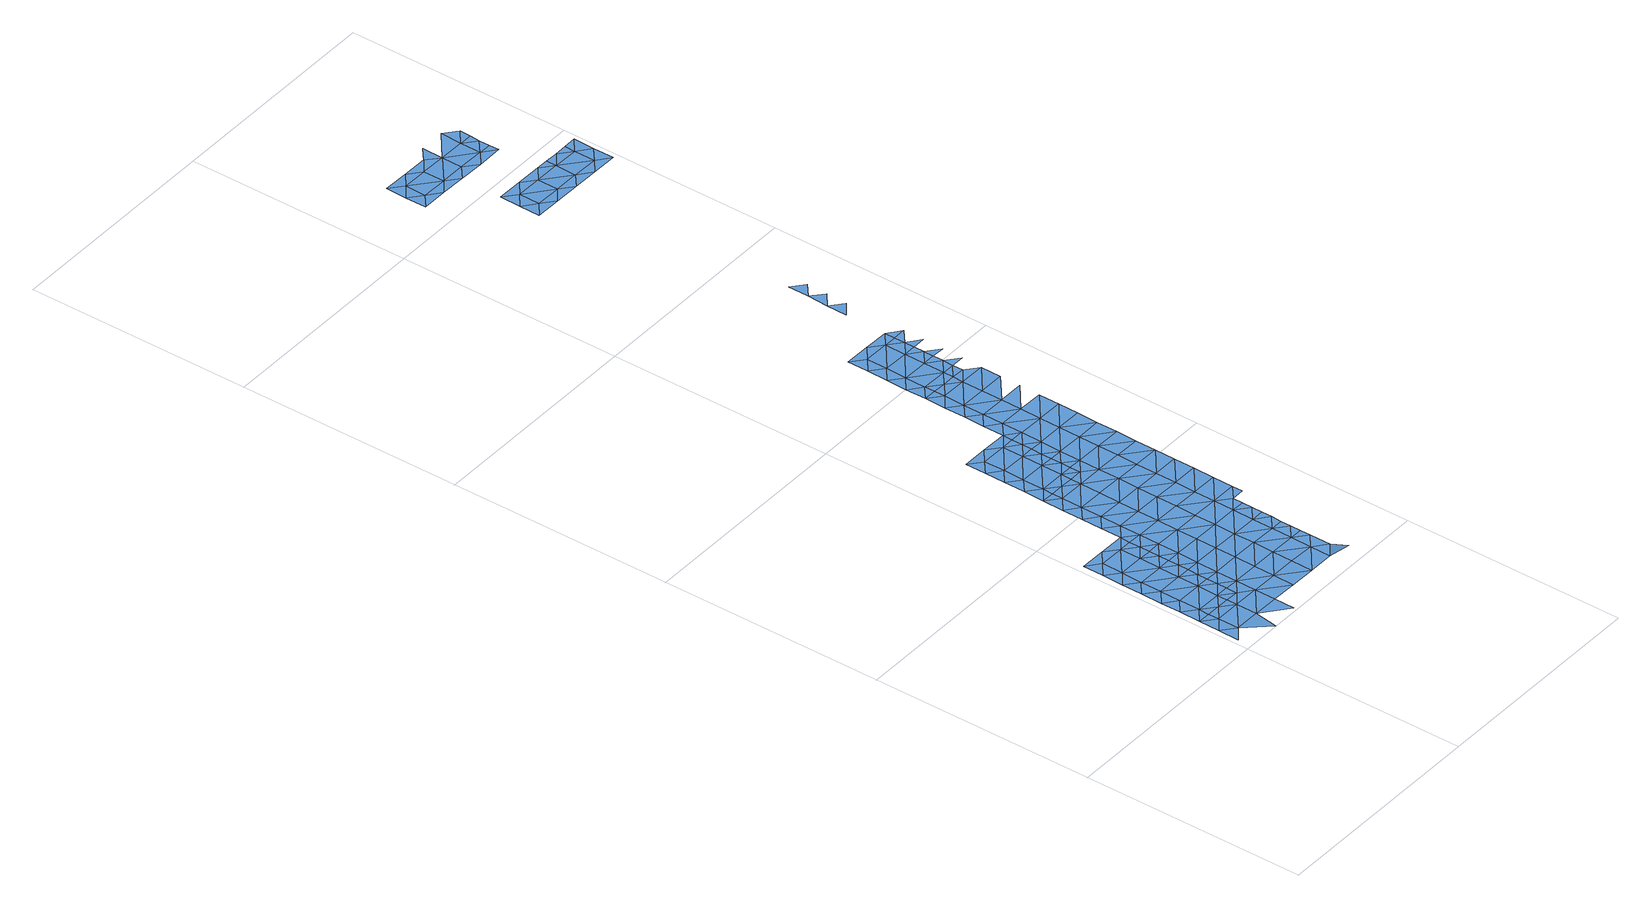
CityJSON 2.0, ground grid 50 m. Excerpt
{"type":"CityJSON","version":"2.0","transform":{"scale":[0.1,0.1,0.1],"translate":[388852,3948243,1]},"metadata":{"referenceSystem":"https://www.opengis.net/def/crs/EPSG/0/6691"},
"CityObjects":{
"waterbody1":{"type":"WaterBody","attributes":{"name":"10","class":"1140","function":"1","WaterBodyRiverFloodingRiskAttribute.description":"1","WaterBodyRiverFloodingRiskAttribute.rank":"3","WaterBodyRiverFloodingRiskAttribute.adminType":"2","WaterBodyRiverFloodingRiskAttribute.scale":"L2"},"geometry":[{"type":"MultiSurface","lod":"1","boundaries":[[[0,1,2]],[[0,3,4]],[[3,0,2]],[[5,4,3]],[[2,6,3]],[[5,3,7]],[[6,7,3]],[[2,8,9]],[[6,2,9]],[[10,7,6]],[[9,11,6]],[[6,12,10]],[[13,11,9]],[[9,14,13]],[[6,11,12]],[[15,16,17]],[[17,12,15]],[[12,11,15]],[[13,18,11]],[[19,20,21]],[[19,16,20]],[[16,15,20]],[[11,22,15]],[[23,24,25]],[[18,22,11]],[[25,21,23]],[[21,20,23]],[[23,26,24]],[[26,27,28]],[[28,24,26]],[[15,22,29]],[[20,15,30]],[[31,27,26]],[[32,27,31]],[[33,32,31]],[[18,34,22]],[[33,35,36]],[[15,29,30]],[[23,20,37]],[[23,38,26]],[[36,35,39]],[[33,31,35]],[[37,20,30]],[[37,38,23]],[[40,41,39]],[[34,42,22]],[[22,43,29]],[[26,44,31]],[[40,39,35]],[[38,44,26]],[[45,46,41]],[[31,44,35]],[[40,45,41]],[[22,42,43]],[[35,47,40]],[[30,29,48]],[[30,49,37]],[[46,50,51]],[[46,45,50]],[[29,43,48]],[[34,52,42]],[[37,53,38]],[[35,44,47]],[[47,54,40]],[[55,52,34]],[[56,51,57]],[[49,30,48]],[[53,44,38]],[[51,50,57]],[[45,40,54]],[[42,52,43]],[[45,58,50]],[[54,58,45]],[[59,56,57]],[[53,37,49]],[[60,47,44]],[[53,60,44]],[[57,61,59]],[[48,43,62]],[[63,64,50]],[[62,43,52]],[[64,61,57]],[[50,58,63]],[[57,50,64]],[[55,65,52]],[[49,48,66]],[[55,67,65]],[[68,58,54]],[[48,62,66]],[[49,69,53]],[[47,60,70]],[[54,47,71]],[[65,72,52]],[[52,72,62]],[[73,69,49]],[[71,47,70]],[[74,60,53]],[[49,66,73]],[[58,75,63]],[[76,61,64]],[[77,78,62]],[[62,78,66]],[[77,62,72]],[[69,74,53]],[[68,54,71]],[[68,75,58]],[[75,64,63]],[[79,80,66]],[[66,80,73]],[[79,66,78]],[[70,60,74]],[[81,71,70]],[[76,64,82]],[[83,84,73]],[[73,84,69]],[[73,80,83]],[[64,85,82]],[[81,70,74]],[[84,86,69]],[[64,75,85]],[[86,87,69]],[[69,87,74]],[[68,71,88]],[[68,89,75]],[[71,81,88]],[[90,82,91]],[[82,85,91]],[[92,90,91]],[[87,93,74]],[[89,68,88]],[[75,94,85]],[[91,95,92]],[[95,96,97]],[[97,92,95]],[[98,93,87]],[[81,74,99]],[[81,100,88]],[[101,102,103]],[[75,89,94]],[[103,96,101]],[[99,74,93]],[[99,100,81]],[[96,95,101]],[[104,105,102]],[[106,85,94]],[[88,107,89]],[[91,85,108]],[[91,109,95]],[[105,104,110]],[[104,102,101]],[[85,106,108]],[[89,111,94]],[[95,112,101]],[[113,110,114]],[[107,88,100]],[[107,111,89]],[[110,104,114]],[[109,91,108]],[[109,112,95]],[[94,111,106]],[[114,115,113]],[[116,113,115]],[[112,117,101]],[[117,114,104]],[[106,118,108]],[[116,119,120]],[[104,101,117]],[[119,116,115]],[[121,122,120]],[[119,121,120]],[[106,111,118]],[[109,108,123]],[[115,114,124]],[[109,125,112]],[[124,114,117]],[[115,126,119]],[[108,118,123]],[[123,125,109]],[[127,122,121]],[[115,124,126]],[[119,128,121]],[[129,127,121]],[[130,119,126]],[[112,125,131]],[[128,129,121]],[[117,112,132]],[[117,133,124]],[[112,131,132]],[[119,130,128]],[[133,117,132]],[[126,124,134]],[[126,135,130]],[[136,129,128]],[[130,137,128]],[[138,136,128]],[[135,137,130]],[[137,138,128]],[[139,140,141]],[[142,143,144]],[[145,146,147]],[[148,149,146]],[[149,148,150]],[[151,152,153]],[[152,154,155]],[[155,156,157]]]}]},
"waterbody2":{"type":"WaterBody","attributes":{"name":"10","class":"1140","function":"1","WaterBodyRiverFloodingRiskAttribute.description":"1","WaterBodyRiverFloodingRiskAttribute.rank":"2","WaterBodyRiverFloodingRiskAttribute.adminType":"2","WaterBodyRiverFloodingRiskAttribute.scale":"L2"},"geometry":[{"type":"MultiSurface","lod":"1","boundaries":[[[158,159,160]],[[161,162,163]],[[12,17,164]],[[165,33,36]],[[166,167,158]],[[167,159,158]],[[168,169,165]],[[19,159,16]],[[5,7,167]],[[24,28,170]],[[159,19,21]],[[32,33,171]],[[165,171,33]],[[16,159,164]],[[172,173,160]],[[171,162,170]],[[167,164,159]],[[163,162,169]],[[10,12,164]],[[173,174,160]],[[25,24,175]],[[167,7,164]],[[39,168,165]],[[28,27,170]],[[24,170,175]],[[163,169,176]],[[4,5,167]],[[36,39,165]],[[159,21,175]],[[164,17,16]],[[175,160,159]],[[170,162,172]],[[171,165,162]],[[167,166,4]],[[169,168,176]],[[173,172,161]],[[161,172,162]],[[27,171,170]],[[174,158,160]],[[10,164,7]],[[165,169,162]],[[174,166,158]],[[175,170,172]],[[175,21,25]],[[32,171,27]],[[160,175,172]]]}]},
"waterbody3":{"type":"WaterBody","attributes":{"name":"10","class":"1140","function":"1","WaterBodyRiverFloodingRiskAttribute.description":"1","WaterBodyRiverFloodingRiskAttribute.rank":"2","WaterBodyRiverFloodingRiskAttribute.adminType":"2","WaterBodyRiverFloodingRiskAttribute.scale":"L2"},"geometry":[{"type":"MultiSurface","lod":"1","boundaries":[[[177,56,178]],[[179,180,181]],[[182,181,180]],[[183,184,185]],[[179,181,186]],[[59,61,178]],[[181,182,187]],[[76,188,61]],[[110,187,182]],[[184,96,103]],[[189,185,180]],[[183,178,188]],[[102,182,184]],[[105,182,102]],[[185,178,183]],[[61,188,178]],[[56,59,178]],[[180,184,182]],[[189,177,185]],[[96,184,183]],[[92,183,188]],[[181,187,186]],[[177,178,185]],[[180,179,189]],[[90,92,188]],[[185,184,180]],[[97,96,183]],[[103,102,184]],[[97,183,92]],[[76,82,188]],[[105,110,182]],[[188,82,90]]]}]},
"waterbody4":{"type":"WaterBody","attributes":{"name":"10","class":"1140","function":"1","WaterBodyRiverFloodingRiskAttribute.description":"1","WaterBodyRiverFloodingRiskAttribute.rank":"2","WaterBodyRiverFloodingRiskAttribute.adminType":"2","WaterBodyRiverFloodingRiskAttribute.scale":"L2"},"geometry":[{"type":"MultiSurface","lod":"1","boundaries":[[[136,190,129]],[[191,192,193]],[[190,139,141]],[[139,136,138]],[[194,195,193]],[[195,194,196]],[[197,198,199]],[[193,192,194]],[[193,190,191]],[[193,200,190]],[[197,199,196]],[[149,150,201]],[[144,191,141]],[[143,147,192]],[[146,201,192]],[[150,198,201]],[[193,202,200]],[[127,200,122]],[[194,197,196]],[[143,192,191]],[[122,200,202]],[[191,144,143]],[[147,146,192]],[[146,149,201]],[[194,201,197]],[[197,201,198]],[[190,200,129]],[[192,201,194]],[[141,191,190]],[[202,193,195]],[[136,139,190]],[[127,129,200]]]}]},
"waterbody5":{"type":"WaterBody","attributes":{"name":"10","class":"1140","function":"1","WaterBodyRiverFloodingRiskAttribute.description":"1","WaterBodyRiverFloodingRiskAttribute.rank":"2","WaterBodyRiverFloodingRiskAttribute.adminType":"2","WaterBodyRiverFloodingRiskAttribute.scale":"L2"},"geometry":[{"type":"MultiSurface","lod":"1","boundaries":[[[203,204,205]],[[205,206,207]],[[206,205,204]],[[204,203,208]],[[209,206,204]],[[209,204,208]],[[207,206,210]],[[211,209,208]],[[210,206,212]],[[206,209,212]],[[213,210,212]],[[214,212,209]],[[215,209,211]],[[216,215,211]],[[209,215,214]],[[213,212,214]],[[213,214,217]],[[218,215,216]],[[214,215,218]],[[214,218,219]],[[218,216,220]],[[221,214,219]],[[222,223,218]],[[218,223,219]],[[222,218,220]],[[224,225,219]],[[224,219,223]],[[221,219,225]]]}]},
"waterbody6":{"type":"WaterBody","attributes":{"name":"10","class":"1140","function":"1","WaterBodyRiverFloodingRiskAttribute.description":"1","WaterBodyRiverFloodingRiskAttribute.rank":"2","WaterBodyRiverFloodingRiskAttribute.adminType":"2","WaterBodyRiverFloodingRiskAttribute.scale":"L2"},"geometry":[{"type":"MultiSurface","lod":"1","boundaries":[[[226,227,228]],[[226,229,230]],[[231,232,233]],[[227,226,234]],[[234,235,227]],[[236,235,237]],[[238,235,239]],[[234,226,230]],[[240,230,241]],[[230,233,241]],[[237,234,242]],[[227,235,238]],[[243,226,228]],[[232,244,233]],[[240,242,230]],[[228,227,245]],[[230,229,233]],[[231,233,229]],[[238,239,246]],[[235,236,239]],[[238,246,245]],[[242,234,230]],[[247,231,229]],[[244,241,233]],[[235,234,237]],[[243,229,226]],[[227,238,245]],[[247,229,243]]]}]}
},
"vertices":[
[6,72,15],[5,25,15],[34,48,15],[34,94,15],[6,118,15],[34,117,15],[91,94,15],[63,117,15],[90,1,7],[90,47,15],[91,117,15],[147,93,15],[119,116,15],[147,47,15],[146,1,16],[148,139,15],[120,163,15],[120,140,15],[203,46,15],[120,186,15],[148,185,15],[120,209,15],[204,92,15],[149,232,15],[121,255,15],[121,232,15],[150,278,15],[122,301,15],[121,278,15],[204,138,15],[205,185,15],[150,324,15],[122,324,15],[122,347,15],[260,45,15],[151,370,15],[122,371,15],[206,231,15],[206,277,15],[123,394,15],[151,416,15],[123,440,15],[260,92,15],[261,138,15],[207,323,15],[152,463,15],[124,486,15],[207,370,15],[262,184,15],[262,230,15],[152,509,15],[124,532,15],[317,91,15],[263,276,15],[208,416,15],[316,45,15],[125,579,15],[153,555,15],[208,462,15],[153,578,15],[263,323,15],[182,578,15],[318,137,15],[209,508,15],[210,554,15],[345,67,15],[318,183,15],[344,21,34],[265,461,15],[319,276,15],[264,369,15],[264,415,15],[346,114,15],[319,229,15],[320,322,15],[266,507,15],[210,577,15],[346,137,15],[346,160,15],[346,183,15],[347,206,15],[320,368,15],[238,577,15],[347,229,15],[347,252,15],[266,554,15],[348,275,15],[348,298,15],[321,414,15],[322,461,15],[238,600,15],[267,600,15],[239,623,15],[376,321,15],[322,507,15],[267,646,15],[239,670,15],[239,646,15],[376,298,15],[377,367,15],[378,414,15],[268,692,15],[240,716,15],[240,693,15],[269,739,15],[240,739,15],[323,553,15],[378,460,15],[323,599,15],[324,645,15],[241,762,15],[379,506,15],[324,692,15],[241,808,15],[269,785,15],[270,831,15],[242,854,15],[325,738,15],[379,552,15],[270,877,15],[242,901,15],[271,923,15],[243,947,15],[380,598,15],[326,784,15],[380,645,15],[326,830,15],[271,947,15],[327,923,15],[299,946,15],[327,876,15],[381,691,15],[382,737,15],[382,783,15],[383,830,15],[383,876,15],[328,946,15],[384,922,15],[356,945,15],[356,969,15],[385,968,15],[357,992,15],[385,1014,15],[357,1038,15],[357,1015,15],[386,1061,15],[358,1084,15],[357,1061,15],[386,1107,15],[358,1107,15],[358,1130,15],[388,1245,15],[360,1269,15],[359,1223,15],[389,1292,15],[361,1315,16],[389,1338,16],[361,1361,16],
[35,187,15],[92,186,15],[36,233,15],[8,303,15],[37,325,15],[9,349,15],[91,140,15],[94,371,15],[7,164,15],[35,141,15],[66,394,15],[38,372,15],[93,278,15],[94,325,15],[36,279,15],[8,256,15],[7,210,15],[92,232,15],[10,395,15],
[126,625,15],[154,601,15],[127,717,15],[155,694,15],[155,740,15],[212,739,15],[211,647,15],[211,693,15],[154,648,15],[127,763,15],[184,763,15],[210,601,15],[126,671,15],
[328,969,15],[329,1015,15],[329,1061,15],[272,1016,15],[273,1062,15],[244,1039,15],[245,1086,15],[273,1108,15],[302,1131,15],[245,1132,15],[271,970,15],[330,1108,15],[243,993,15],
[144,2057,16],[172,2080,16],[144,2104,16],[173,2126,16],[145,2150,16],[200,2057,16],[229,2079,16],[201,2149,16],[257,2056,16],[229,2126,16],[258,2148,16],[286,2125,15],[285,2079,15],[313,2055,15],[286,2171,16],[342,2078,15],[342,2124,15],[370,2055,16],[343,2171,16],[370,2078,15],[370,2101,15],[371,2124,15],[371,2147,16],
[396,1893,15],[340,1893,15],[368,1870,15],[453,1892,15],[397,1939,15],[481,1915,15],[482,1961,16],[453,1938,15],[340,1939,15],[284,1940,15],[256,1964,15],[312,1963,15],[283,1894,15],[255,1917,15],[397,1962,15],[425,1961,15],[369,1962,15],[424,1869,15],[454,1961,15],[311,1870,15],[254,1871,15],[481,1868,16]
]}
